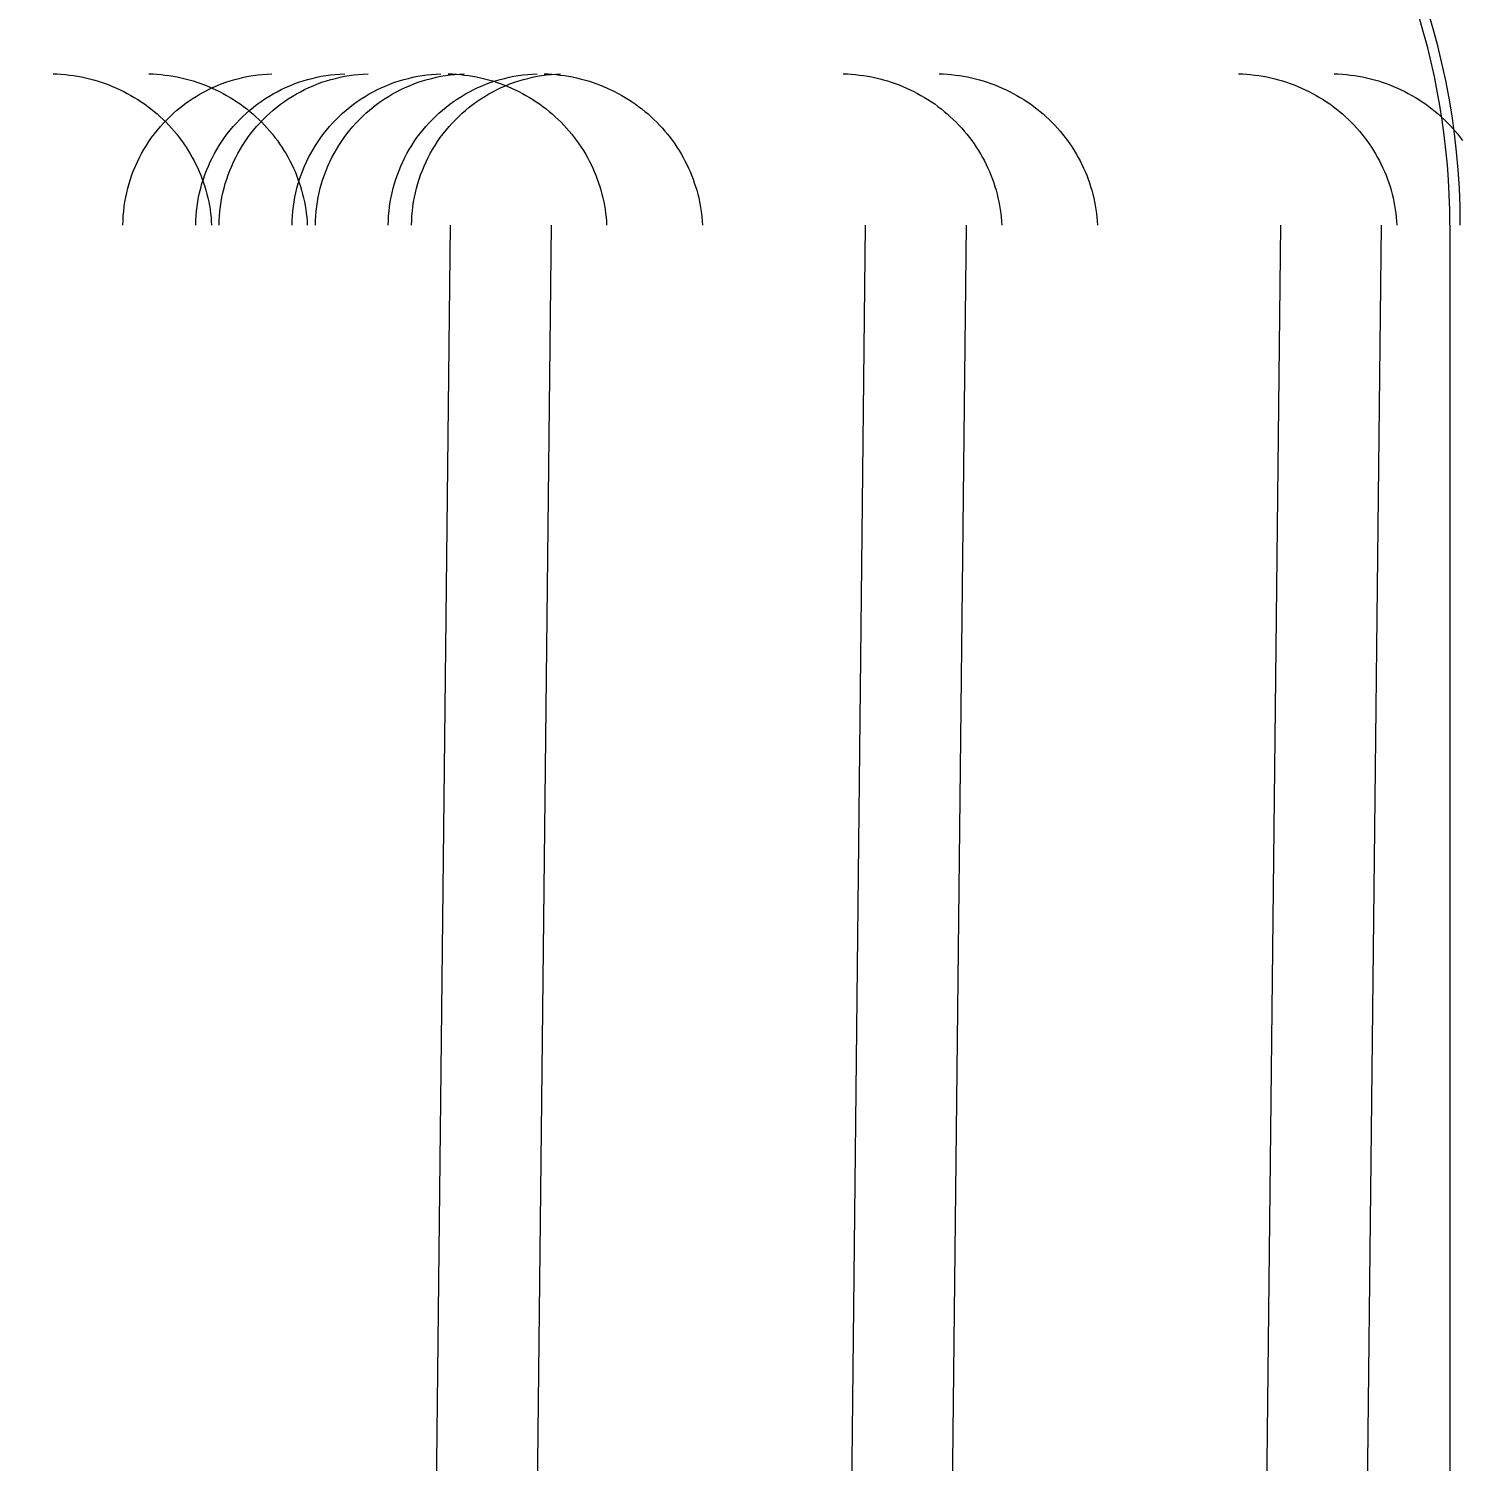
# Model space of a CAD drawing. Header units: centimetres. Extents: x -11896 to 2794, y -437 to 1921.
# Drawn here: x -3162.456 to -3160.553, y 383.763 to 385.667 of the extents above; entities that cross this region are included whole.
import ezdxf

# ---------------------------------------------------------------- set-up
doc = ezdxf.new("R2010")
doc.units = ezdxf.units.CM
for name, color, linetype, lineweight in [('A-ANNO-DIMS', 7, 'Continuous', 9), ('A-ANNO-DIMS-100', 7, 'Continuous', 9), ('S-BEAM', 7, 'Continuous', 9)]:
    doc.layers.add(name, color=color, linetype=linetype, lineweight=lineweight)
doc.styles.add('Century Gothic_1', font='GOTHIC.TTF', dxfattribs={"height": 15})
doc.dimstyles.new('FCA_N_Cotas_E100', dxfattribs={"dimscale": 30.48, "dimtxt": 15.662524, "dimasz": 0.492126, "dimexe": 0.656168, "dimexo": 0.656168, "dimgap": 0.032808, "dimtad": 1, "dimlfac": 0.01, "dimrnd": 0.01, "dimzin": 0, "dimdsep": 46, "dimtxsty": 'Century Gothic_1', "dimblk1": 'OBLIQUE', "dimblk2": 'OBLIQUE', "dimsah": 1, "dimcen": 0.09, "dimdle": 0.656168, "dimazin": 2, "dimtfac": 1, "dimtdec": 4, "dimtix": 1, "dimtmove": 0, "dimatfit": 3, "dimfxl": 1, "dimtvp": 1, "dimtolj": 1, "dimtzin": 0, "dimarcsym": 2})

# ---------------------------------------------------------------- blocks, each defined once
blk = doc.blocks.new('HSS Rectangular - 50 x 120-1656451-Sección 2-2')
at = {"layer": 'S-BEAM', "lineweight": 35}
blk.add_arc((-4612.801, 385.4063), 0.9525, 90, 180, dxfattribs=at)
blk = doc.blocks.new('FP_61-Sección 2-2')
at = {"layer": 'S-BEAM', "color": 9, "true_color": 0xc0c0c0}
for p, q in [((-4612.8644, 385.5915), (-4612.8586, 385.5938)), ((-4612.8586, 385.5938), (-4612.8527, 385.596)), ((-4612.8527, 385.596), (-4612.8468, 385.5979)), ((-4612.8468, 385.5979), (-4612.8408, 385.5997)), ((-4612.8408, 385.5997), (-4612.8348, 385.6013)), ((-4612.8348, 385.6013), (-4612.8287, 385.6027)), ((-4612.8287, 385.6027), (-4612.8226, 385.604)), ((-4612.8226, 385.604), (-4612.8164, 385.605)), ((-4612.8164, 385.605), (-4612.8102, 385.6059)), ((-4612.8102, 385.6059), (-4612.804, 385.6065)), ((-4612.804, 385.6065), (-4612.7978, 385.607)), ((-4612.7978, 385.607), (-4612.7915, 385.6073)), ((-4612.7675, 385.5915), (-4612.7617, 385.5938)), ((-4612.7617, 385.5938), (-4612.7559, 385.596)), ((-4612.7559, 385.596), (-4612.7499, 385.5979)), ((-4612.7499, 385.5979), (-4612.7439, 385.5997)), ((-4612.7439, 385.5997), (-4612.7379, 385.6013)), ((-4612.7379, 385.6013), (-4612.7318, 385.6027)), ((-4612.7365, 385.5915), (-4612.7307, 385.5938)), ((-4612.7318, 385.6027), (-4612.7257, 385.604)), ((-4612.7307, 385.5938), (-4612.7249, 385.596)), ((-4612.7257, 385.604), (-4612.7195, 385.605)), ((-4612.7249, 385.596), (-4612.7189, 385.5979)), ((-4612.7195, 385.605), (-4612.7133, 385.6059)), ((-4612.7189, 385.5979), (-4612.713, 385.5997)), ((-4612.7133, 385.6059), (-4612.7071, 385.6065)), ((-4612.713, 385.5997), (-4612.7069, 385.6013)), ((-4612.7071, 385.6065), (-4612.7009, 385.607)), ((-4612.7069, 385.6013), (-4612.7008, 385.6027)), ((-4612.7009, 385.607), (-4612.6946, 385.6073)), ((-4612.7008, 385.6027), (-4612.6947, 385.604)), ((-4612.6947, 385.604), (-4612.6885, 385.605)), ((-4612.6885, 385.605), (-4612.6823, 385.6059)), ((-4612.6823, 385.6059), (-4612.6761, 385.6065)), ((-4612.6761, 385.6065), (-4612.6699, 385.607)), ((-4612.6699, 385.607), (-4612.6636, 385.6073)), ((-4612.6397, 385.5915), (-4612.6339, 385.5938)), ((-4612.6339, 385.5938), (-4612.628, 385.596)), ((-4612.628, 385.596), (-4612.6221, 385.5979)), ((-4612.6221, 385.5979), (-4612.6161, 385.5997)), ((-4612.6161, 385.5997), (-4612.61, 385.6013)), ((-4612.61, 385.6013), (-4612.6039, 385.6027)), ((-4612.6087, 385.5915), (-4612.6029, 385.5938)), ((-4612.6039, 385.6027), (-4612.5978, 385.604)), ((-4612.6029, 385.5938), (-4612.597, 385.596)), ((-4612.5978, 385.604), (-4612.5916, 385.605)), ((-4612.597, 385.596), (-4612.5911, 385.5979)), ((-4612.5916, 385.605), (-4612.5855, 385.6059)), ((-4612.5911, 385.5979), (-4612.5851, 385.5997)), ((-4612.5855, 385.6059), (-4612.5792, 385.6065)), ((-4612.5851, 385.5997), (-4612.579, 385.6013)), ((-4612.5792, 385.6065), (-4612.573, 385.607)), ((-4612.579, 385.6013), (-4612.5729, 385.6027)), ((-4612.573, 385.607), (-4612.5668, 385.6073)), ((-4612.5729, 385.6027), (-4612.5668, 385.604)), ((-4612.5668, 385.604), (-4612.5607, 385.605)), ((-4612.5607, 385.605), (-4612.5545, 385.6059)), ((-4612.5545, 385.6059), (-4612.5482, 385.6065)), ((-4612.5482, 385.6065), (-4612.542, 385.607)), ((-4612.542, 385.607), (-4612.5358, 385.6073)), ((-4612.5118, 385.5915), (-4612.506, 385.5938)), ((-4612.506, 385.5938), (-4612.5001, 385.596)), ((-4612.5001, 385.596), (-4612.4942, 385.5979)), ((-4612.4942, 385.5979), (-4612.4882, 385.5997)), ((-4612.4882, 385.5997), (-4612.4822, 385.6013)), ((-4612.4822, 385.6013), (-4612.4761, 385.6027)), ((-4612.4808, 385.5915), (-4612.475, 385.5938)), ((-4612.4761, 385.6027), (-4612.4699, 385.604)), ((-4612.475, 385.5938), (-4612.4691, 385.596)), ((-4612.4699, 385.604), (-4612.4638, 385.605)), ((-4612.4691, 385.596), (-4612.4632, 385.5979)), ((-4612.4638, 385.605), (-4612.4576, 385.6059)), ((-4612.4632, 385.5979), (-4612.4572, 385.5997)), ((-4612.4576, 385.6059), (-4612.4514, 385.6065)), ((-4612.4572, 385.5997), (-4612.4512, 385.6013)), ((-4612.4514, 385.6065), (-4612.4451, 385.607)), ((-4612.4512, 385.6013), (-4612.4451, 385.6027)), ((-4612.4451, 385.607), (-4612.4389, 385.6073)), ((-4612.4451, 385.6027), (-4612.4389, 385.604)), ((-4612.4389, 385.604), (-4612.4328, 385.605)), ((-4612.4328, 385.605), (-4612.4266, 385.6059)), ((-4612.4266, 385.6059), (-4612.4204, 385.6065)), ((-4612.4204, 385.6065), (-4612.4141, 385.607)), ((-4612.4141, 385.607), (-4612.4079, 385.6073)), ((-4612.8975, 385.5739), (-4612.8922, 385.5773)), ((-4612.8922, 385.5773), (-4612.8868, 385.5805)), ((-4612.8868, 385.5805), (-4612.8813, 385.5835)), ((-4612.8813, 385.5835), (-4612.8758, 385.5863)), ((-4612.8758, 385.5863), (-4612.8701, 385.589)), ((-4612.8701, 385.589), (-4612.8644, 385.5915)), ((-4612.8006, 385.5739), (-4612.7953, 385.5773)), ((-4612.7953, 385.5773), (-4612.7899, 385.5805)), ((-4612.7899, 385.5805), (-4612.7845, 385.5835)), ((-4612.7845, 385.5835), (-4612.7789, 385.5863)), ((-4612.7789, 385.5863), (-4612.7733, 385.589)), ((-4612.7733, 385.589), (-4612.7675, 385.5915)), ((-4612.7696, 385.5739), (-4612.7643, 385.5773)), ((-4612.7643, 385.5773), (-4612.7589, 385.5805)), ((-4612.7589, 385.5805), (-4612.7535, 385.5835)), ((-4612.7535, 385.5835), (-4612.7479, 385.5863)), ((-4612.7479, 385.5863), (-4612.7423, 385.589)), ((-4612.7423, 385.589), (-4612.7365, 385.5915)), ((-4612.6727, 385.5739), (-4612.6674, 385.5773)), ((-4612.6674, 385.5773), (-4612.6621, 385.5805)), ((-4612.6621, 385.5805), (-4612.6566, 385.5835)), ((-4612.6566, 385.5835), (-4612.651, 385.5863)), ((-4612.651, 385.5863), (-4612.6454, 385.589)), ((-4612.6454, 385.589), (-4612.6397, 385.5915)), ((-4612.6417, 385.5739), (-4612.6364, 385.5773)), ((-4612.6364, 385.5773), (-4612.6311, 385.5805)), ((-4612.6311, 385.5805), (-4612.6256, 385.5835)), ((-4612.6256, 385.5835), (-4612.62, 385.5863)), ((-4612.62, 385.5863), (-4612.6144, 385.589)), ((-4612.6144, 385.589), (-4612.6087, 385.5915)), ((-4612.5448, 385.5739), (-4612.5396, 385.5773)), ((-4612.5396, 385.5773), (-4612.5342, 385.5805)), ((-4612.5342, 385.5805), (-4612.5287, 385.5835)), ((-4612.5287, 385.5835), (-4612.5231, 385.5863)), ((-4612.5231, 385.5863), (-4612.5175, 385.589)), ((-4612.5175, 385.589), (-4612.5118, 385.5915)), ((-4612.5138, 385.5739), (-4612.5086, 385.5773)), ((-4612.5086, 385.5773), (-4612.5032, 385.5805)), ((-4612.5032, 385.5805), (-4612.4977, 385.5835)), ((-4612.4977, 385.5835), (-4612.4922, 385.5863)), ((-4612.4922, 385.5863), (-4612.4865, 385.589)), ((-4612.4865, 385.589), (-4612.4808, 385.5915)), ((-4612.9267, 385.5507), (-4612.9222, 385.5549)), ((-4612.9222, 385.5549), (-4612.9175, 385.559)), ((-4612.9175, 385.559), (-4612.9126, 385.563)), ((-4612.9126, 385.563), (-4612.9077, 385.5668)), ((-4612.9077, 385.5668), (-4612.9026, 385.5704)), ((-4612.9026, 385.5704), (-4612.8975, 385.5739)), ((-4612.8298, 385.5507), (-4612.8253, 385.5549)), ((-4612.8253, 385.5549), (-4612.8206, 385.559)), ((-4612.8206, 385.559), (-4612.8157, 385.563)), ((-4612.8157, 385.563), (-4612.8108, 385.5668)), ((-4612.8108, 385.5668), (-4612.8057, 385.5704)), ((-4612.8057, 385.5704), (-4612.8006, 385.5739)), ((-4612.7988, 385.5507), (-4612.7943, 385.5549)), ((-4612.7943, 385.5549), (-4612.7896, 385.559)), ((-4612.7896, 385.559), (-4612.7848, 385.563)), ((-4612.7848, 385.563), (-4612.7798, 385.5668)), ((-4612.7798, 385.5668), (-4612.7748, 385.5704)), ((-4612.7748, 385.5704), (-4612.7696, 385.5739)), ((-4612.702, 385.5507), (-4612.6974, 385.5549)), ((-4612.6974, 385.5549), (-4612.6927, 385.559)), ((-4612.6927, 385.559), (-4612.6879, 385.563)), ((-4612.6879, 385.563), (-4612.6829, 385.5668)), ((-4612.6829, 385.5668), (-4612.6779, 385.5704)), ((-4612.6779, 385.5704), (-4612.6727, 385.5739)), ((-4612.671, 385.5507), (-4612.6664, 385.5549)), ((-4612.6664, 385.5549), (-4612.6617, 385.559)), ((-4612.6617, 385.559), (-4612.6569, 385.563)), ((-4612.6569, 385.563), (-4612.6519, 385.5668)), ((-4612.6519, 385.5668), (-4612.6469, 385.5704)), ((-4612.6469, 385.5704), (-4612.6417, 385.5739)), ((-4612.5741, 385.5507), (-4612.5695, 385.5549)), ((-4612.5695, 385.5549), (-4612.5648, 385.559)), ((-4612.5648, 385.559), (-4612.56, 385.563)), ((-4612.56, 385.563), (-4612.5551, 385.5668)), ((-4612.5551, 385.5668), (-4612.55, 385.5704)), ((-4612.55, 385.5704), (-4612.5448, 385.5739)), ((-4612.5431, 385.5507), (-4612.5385, 385.5549)), ((-4612.5385, 385.5549), (-4612.5338, 385.559)), ((-4612.5338, 385.559), (-4612.529, 385.563)), ((-4612.529, 385.563), (-4612.5241, 385.5668)), ((-4612.5241, 385.5668), (-4612.519, 385.5704)), ((-4612.519, 385.5704), (-4612.5138, 385.5739)), ((-4612.9436, 385.5324), (-4612.9396, 385.5371)), ((-4612.9396, 385.5371), (-4612.9355, 385.5418)), ((-4612.9355, 385.5418), (-4612.9312, 385.5463)), ((-4612.9312, 385.5463), (-4612.9267, 385.5507)), ((-4612.8468, 385.5324), (-4612.8427, 385.5371)), ((-4612.8427, 385.5371), (-4612.8386, 385.5418)), ((-4612.8386, 385.5418), (-4612.8343, 385.5463)), ((-4612.8343, 385.5463), (-4612.8298, 385.5507)), ((-4612.8158, 385.5324), (-4612.8117, 385.5371)), ((-4612.8117, 385.5371), (-4612.8076, 385.5418)), ((-4612.8076, 385.5418), (-4612.8033, 385.5463)), ((-4612.8033, 385.5463), (-4612.7988, 385.5507)), ((-4612.7189, 385.5324), (-4612.7149, 385.5371)), ((-4612.7149, 385.5371), (-4612.7107, 385.5418)), ((-4612.7107, 385.5418), (-4612.7064, 385.5463)), ((-4612.7064, 385.5463), (-4612.702, 385.5507)), ((-4612.6879, 385.5324), (-4612.6839, 385.5371)), ((-4612.6839, 385.5371), (-4612.6797, 385.5418)), ((-4612.6797, 385.5418), (-4612.6754, 385.5463)), ((-4612.6754, 385.5463), (-4612.671, 385.5507)), ((-4612.591, 385.5324), (-4612.587, 385.5371)), ((-4612.587, 385.5371), (-4612.5828, 385.5418)), ((-4612.5828, 385.5418), (-4612.5785, 385.5463)), ((-4612.5785, 385.5463), (-4612.5741, 385.5507)), ((-4612.56, 385.5324), (-4612.556, 385.5371)), ((-4612.556, 385.5371), (-4612.5518, 385.5418)), ((-4612.5518, 385.5418), (-4612.5475, 385.5463)), ((-4612.5475, 385.5463), (-4612.5431, 385.5507)), ((-4612.9582, 385.5122), (-4612.9548, 385.5174)), ((-4612.9548, 385.5174), (-4612.9512, 385.5225)), ((-4612.9512, 385.5225), (-4612.9475, 385.5275)), ((-4612.9475, 385.5275), (-4612.9436, 385.5324)), ((-4612.8613, 385.5122), (-4612.8579, 385.5174)), ((-4612.8579, 385.5174), (-4612.8543, 385.5225)), ((-4612.8543, 385.5225), (-4612.8506, 385.5275)), ((-4612.8506, 385.5275), (-4612.8468, 385.5324)), ((-4612.8303, 385.5122), (-4612.8269, 385.5174)), ((-4612.8269, 385.5174), (-4612.8233, 385.5225)), ((-4612.8233, 385.5225), (-4612.8196, 385.5275)), ((-4612.8196, 385.5275), (-4612.8158, 385.5324)), ((-4612.7334, 385.5122), (-4612.73, 385.5174)), ((-4612.73, 385.5174), (-4612.7265, 385.5225)), ((-4612.7265, 385.5225), (-4612.7227, 385.5275)), ((-4612.7227, 385.5275), (-4612.7189, 385.5324)), ((-4612.7024, 385.5122), (-4612.699, 385.5174)), ((-4612.699, 385.5174), (-4612.6955, 385.5225)), ((-4612.6955, 385.5225), (-4612.6918, 385.5275)), ((-4612.6918, 385.5275), (-4612.6879, 385.5324)), ((-4612.6055, 385.5122), (-4612.6021, 385.5174)), ((-4612.6021, 385.5174), (-4612.5986, 385.5225)), ((-4612.5986, 385.5225), (-4612.5949, 385.5275)), ((-4612.5949, 385.5275), (-4612.591, 385.5324)), ((-4612.5746, 385.5122), (-4612.5712, 385.5174)), ((-4612.5712, 385.5174), (-4612.5676, 385.5225)), ((-4612.5676, 385.5225), (-4612.5639, 385.5275)), ((-4612.5639, 385.5275), (-4612.56, 385.5324)), ((-4612.9674, 385.4959), (-4612.9645, 385.5014)), ((-4612.9645, 385.5014), (-4612.9614, 385.5069)), ((-4612.9614, 385.5069), (-4612.9582, 385.5122)), ((-4612.8705, 385.4959), (-4612.8676, 385.5014)), ((-4612.8676, 385.5014), (-4612.8645, 385.5069)), ((-4612.8645, 385.5069), (-4612.8613, 385.5122)), ((-4612.8395, 385.4959), (-4612.8366, 385.5014)), ((-4612.8366, 385.5014), (-4612.8335, 385.5069)), ((-4612.8335, 385.5069), (-4612.8303, 385.5122)), ((-4612.7426, 385.4959), (-4612.7397, 385.5014)), ((-4612.7397, 385.5014), (-4612.7367, 385.5069)), ((-4612.7367, 385.5069), (-4612.7334, 385.5122)), ((-4612.7116, 385.4959), (-4612.7087, 385.5014)), ((-4612.7087, 385.5014), (-4612.7057, 385.5069)), ((-4612.7057, 385.5069), (-4612.7024, 385.5122)), ((-4612.6148, 385.4959), (-4612.6119, 385.5014)), ((-4612.6119, 385.5014), (-4612.6088, 385.5069)), ((-4612.6088, 385.5069), (-4612.6055, 385.5122)), ((-4612.5838, 385.4959), (-4612.5809, 385.5014)), ((-4612.5809, 385.5014), (-4612.5778, 385.5069)), ((-4612.5778, 385.5069), (-4612.5746, 385.5122)), ((-4612.9773, 385.4731), (-4612.9751, 385.479)), ((-4612.9751, 385.479), (-4612.9727, 385.4847)), ((-4612.9727, 385.4847), (-4612.9701, 385.4904)), ((-4612.9701, 385.4904), (-4612.9674, 385.4959)), ((-4612.8804, 385.4731), (-4612.8782, 385.479)), ((-4612.8782, 385.479), (-4612.8758, 385.4847)), ((-4612.8758, 385.4847), (-4612.8732, 385.4904)), ((-4612.8732, 385.4904), (-4612.8705, 385.4959)), ((-4612.8494, 385.4731), (-4612.8472, 385.479)), ((-4612.8472, 385.479), (-4612.8448, 385.4847)), ((-4612.8448, 385.4847), (-4612.8423, 385.4904)), ((-4612.8423, 385.4904), (-4612.8395, 385.4959)), ((-4612.7525, 385.4731), (-4612.7503, 385.479)), ((-4612.7503, 385.479), (-4612.7479, 385.4847)), ((-4612.7479, 385.4847), (-4612.7454, 385.4904)), ((-4612.7454, 385.4904), (-4612.7426, 385.4959)), ((-4612.7215, 385.4731), (-4612.7193, 385.479)), ((-4612.7193, 385.479), (-4612.7169, 385.4847)), ((-4612.7169, 385.4847), (-4612.7144, 385.4904)), ((-4612.7144, 385.4904), (-4612.7116, 385.4959)), ((-4612.6246, 385.4731), (-4612.6224, 385.479)), ((-4612.6224, 385.479), (-4612.6201, 385.4847)), ((-4612.6201, 385.4847), (-4612.6175, 385.4904)), ((-4612.6175, 385.4904), (-4612.6148, 385.4959)), ((-4612.5937, 385.4731), (-4612.5914, 385.479)), ((-4612.5914, 385.479), (-4612.5891, 385.4847)), ((-4612.5891, 385.4847), (-4612.5865, 385.4904)), ((-4612.5865, 385.4904), (-4612.5838, 385.4959)), ((-4612.9828, 385.4554), (-4612.9812, 385.4613)), ((-4612.9812, 385.4613), (-4612.9793, 385.4673)), ((-4612.9793, 385.4673), (-4612.9773, 385.4731)), ((-4612.8859, 385.4554), (-4612.8843, 385.4613)), ((-4612.8843, 385.4613), (-4612.8824, 385.4673)), ((-4612.8824, 385.4673), (-4612.8804, 385.4731)), ((-4612.8549, 385.4554), (-4612.8533, 385.4613)), ((-4612.8533, 385.4613), (-4612.8514, 385.4673)), ((-4612.8514, 385.4673), (-4612.8494, 385.4731)), ((-4612.7581, 385.4554), (-4612.7564, 385.4613)), ((-4612.7564, 385.4613), (-4612.7546, 385.4673)), ((-4612.7546, 385.4673), (-4612.7525, 385.4731)), ((-4612.7271, 385.4554), (-4612.7254, 385.4613)), ((-4612.7254, 385.4613), (-4612.7236, 385.4673)), ((-4612.7236, 385.4673), (-4612.7215, 385.4731)), ((-4612.6302, 385.4554), (-4612.6285, 385.4613)), ((-4612.6285, 385.4613), (-4612.6267, 385.4673)), ((-4612.6267, 385.4673), (-4612.6246, 385.4731)), ((-4612.5992, 385.4554), (-4612.5975, 385.4613)), ((-4612.5975, 385.4613), (-4612.5957, 385.4673)), ((-4612.5957, 385.4673), (-4612.5937, 385.4731)), ((-4612.9867, 385.4372), (-4612.9856, 385.4433)), ((-4612.9856, 385.4433), (-4612.9843, 385.4493)), ((-4612.9843, 385.4493), (-4612.9828, 385.4554)), ((-4612.8898, 385.4372), (-4612.8887, 385.4433)), ((-4612.8887, 385.4433), (-4612.8874, 385.4493)), ((-4612.8874, 385.4493), (-4612.8859, 385.4554)), ((-4612.8588, 385.4372), (-4612.8577, 385.4433)), ((-4612.8577, 385.4433), (-4612.8564, 385.4493)), ((-4612.8564, 385.4493), (-4612.8549, 385.4554)), ((-4612.7619, 385.4372), (-4612.7608, 385.4433)), ((-4612.7608, 385.4433), (-4612.7595, 385.4493)), ((-4612.7595, 385.4493), (-4612.7581, 385.4554)), ((-4612.7309, 385.4372), (-4612.7298, 385.4433)), ((-4612.7298, 385.4433), (-4612.7285, 385.4493)), ((-4612.7285, 385.4493), (-4612.7271, 385.4554)), ((-4612.6341, 385.4372), (-4612.6329, 385.4433)), ((-4612.6329, 385.4433), (-4612.6317, 385.4493)), ((-4612.6317, 385.4493), (-4612.6302, 385.4554)), ((-4612.6031, 385.4372), (-4612.602, 385.4433)), ((-4612.602, 385.4433), (-4612.6007, 385.4493)), ((-4612.6007, 385.4493), (-4612.5992, 385.4554)), ((-4612.9889, 385.4187), (-4612.9883, 385.4249)), ((-4612.9883, 385.4249), (-4612.9876, 385.431)), ((-4612.9876, 385.431), (-4612.9867, 385.4372)), ((-4612.892, 385.4187), (-4612.8914, 385.4249)), ((-4612.8914, 385.4249), (-4612.8907, 385.431)), ((-4612.8907, 385.431), (-4612.8898, 385.4372)), ((-4612.861, 385.4187), (-4612.8604, 385.4249)), ((-4612.8604, 385.4249), (-4612.8597, 385.431)), ((-4612.8597, 385.431), (-4612.8588, 385.4372)), ((-4612.7641, 385.4187), (-4612.7636, 385.4249)), ((-4612.7636, 385.4249), (-4612.7628, 385.431)), ((-4612.7628, 385.431), (-4612.7619, 385.4372)), ((-4612.7331, 385.4187), (-4612.7326, 385.4249)), ((-4612.7326, 385.4249), (-4612.7318, 385.431)), ((-4612.7318, 385.431), (-4612.7309, 385.4372)), ((-4612.6362, 385.4187), (-4612.6357, 385.4249)), ((-4612.6357, 385.4249), (-4612.635, 385.431)), ((-4612.635, 385.431), (-4612.6341, 385.4372)), ((-4612.6052, 385.4187), (-4612.6047, 385.4249)), ((-4612.6047, 385.4249), (-4612.604, 385.431)), ((-4612.604, 385.431), (-4612.6031, 385.4372)), ((-4612.9894, 385.4063), (-4612.9892, 385.4125)), ((-4612.9892, 385.4125), (-4612.9889, 385.4187)), ((-4612.8925, 385.4063), (-4612.8923, 385.4125)), ((-4612.8923, 385.4125), (-4612.892, 385.4187)), ((-4612.8615, 385.4063), (-4612.8613, 385.4125)), ((-4612.8613, 385.4125), (-4612.861, 385.4187)), ((-4612.7646, 385.4063), (-4612.7644, 385.4125)), ((-4612.7644, 385.4125), (-4612.7641, 385.4187)), ((-4612.7336, 385.4063), (-4612.7335, 385.4125)), ((-4612.7335, 385.4125), (-4612.7331, 385.4187)), ((-4612.6367, 385.4063), (-4612.6366, 385.4125)), ((-4612.6366, 385.4125), (-4612.6362, 385.4187)), ((-4612.6057, 385.4063), (-4612.6056, 385.4125)), ((-4612.6056, 385.4125), (-4612.6052, 385.4187))]:
    blk.add_line(p, q, dxfattribs=at)
blk = doc.blocks.new('HSS Rectangular - 50 x 120-1656541-Sección 2-2')
at = {"layer": 'S-BEAM'}
blk.add_ellipse((-4612.3124, 385.4063), major_axis=(0, 0.9525), ratio=0.999996, start_param=0, end_param=1.570796, dxfattribs=at)
blk.add_blockref('FP_61-Sección 2-2', (0, 0), dxfattribs=at)
blk = doc.blocks.new('FP_65-Sección 2-2')
at = {"layer": 'S-BEAM', "color": 9, "true_color": 0xc0c0c0}
for p, q in [((-4612.032, 385.6073), (-4612.0265, 385.6071)), ((-4612.0265, 385.6071), (-4612.0211, 385.6068)), ((-4612.0211, 385.6068), (-4612.0157, 385.6063)), ((-4612.0157, 385.6063), (-4612.0103, 385.6057)), ((-4612.0103, 385.6057), (-4612.005, 385.605)), ((-4612.005, 385.605), (-4611.9996, 385.6041)), ((-4611.9996, 385.6041), (-4611.9943, 385.6031)), ((-4611.9943, 385.6031), (-4611.989, 385.602)), ((-4611.989, 385.602), (-4611.9837, 385.6008)), ((-4611.9837, 385.6008), (-4611.9785, 385.5994)), ((-4611.9785, 385.5994), (-4611.9733, 385.5979)), ((-4611.9733, 385.5979), (-4611.9682, 385.5962)), ((-4611.9682, 385.5962), (-4611.963, 385.5945)), ((-4611.963, 385.5945), (-4611.958, 385.5926)), ((-4611.9047, 385.6073), (-4611.8993, 385.6071)), ((-4611.8993, 385.6071), (-4611.8939, 385.6068)), ((-4611.8939, 385.6068), (-4611.8885, 385.6063)), ((-4611.8885, 385.6063), (-4611.8831, 385.6057)), ((-4611.8831, 385.6057), (-4611.8777, 385.605)), ((-4611.8777, 385.605), (-4611.8724, 385.6041)), ((-4611.8724, 385.6041), (-4611.867, 385.6031)), ((-4611.867, 385.6031), (-4611.8617, 385.602)), ((-4611.8617, 385.602), (-4611.8565, 385.6008)), ((-4611.8565, 385.6008), (-4611.8512, 385.5994)), ((-4611.8512, 385.5994), (-4611.8461, 385.5979)), ((-4611.8461, 385.5979), (-4611.8409, 385.5962)), ((-4611.8409, 385.5962), (-4611.8358, 385.5945)), ((-4611.8358, 385.5945), (-4611.8307, 385.5926)), ((-4611.5069, 385.6073), (-4611.5015, 385.6071)), ((-4611.5015, 385.6071), (-4611.4961, 385.6068)), ((-4611.4961, 385.6068), (-4611.4907, 385.6063)), ((-4611.4907, 385.6063), (-4611.4853, 385.6057)), ((-4611.4853, 385.6057), (-4611.4799, 385.605)), ((-4611.4799, 385.605), (-4611.4746, 385.6041)), ((-4611.4746, 385.6041), (-4611.4693, 385.6031)), ((-4611.4693, 385.6031), (-4611.464, 385.602)), ((-4611.464, 385.602), (-4611.4587, 385.6008)), ((-4611.4587, 385.6008), (-4611.4535, 385.5994)), ((-4611.4535, 385.5994), (-4611.4483, 385.5979)), ((-4611.4483, 385.5979), (-4611.4431, 385.5962)), ((-4611.4431, 385.5962), (-4611.438, 385.5945)), ((-4611.438, 385.5945), (-4611.4329, 385.5926)), ((-4611.3797, 385.6073), (-4611.3742, 385.6071)), ((-4611.3742, 385.6071), (-4611.3688, 385.6068)), ((-4611.3688, 385.6068), (-4611.3634, 385.6063)), ((-4611.3634, 385.6063), (-4611.358, 385.6057)), ((-4611.358, 385.6057), (-4611.3527, 385.605)), ((-4611.3527, 385.605), (-4611.3473, 385.6041)), ((-4611.3473, 385.6041), (-4611.342, 385.6031)), ((-4611.342, 385.6031), (-4611.3367, 385.602)), ((-4611.3367, 385.602), (-4611.3314, 385.6008)), ((-4611.3314, 385.6008), (-4611.3262, 385.5994)), ((-4611.3262, 385.5994), (-4611.321, 385.5979)), ((-4611.321, 385.5979), (-4611.3159, 385.5962)), ((-4611.3159, 385.5962), (-4611.3108, 385.5945)), ((-4611.3108, 385.5945), (-4611.3057, 385.5926)), ((-4611.958, 385.5926), (-4611.953, 385.5906)), ((-4611.953, 385.5906), (-4611.948, 385.5884)), ((-4611.948, 385.5884), (-4611.9431, 385.5862)), ((-4611.9431, 385.5862), (-4611.9383, 385.5838)), ((-4611.9383, 385.5838), (-4611.9335, 385.5813)), ((-4611.9335, 385.5813), (-4611.9288, 385.5787)), ((-4611.9288, 385.5787), (-4611.9241, 385.576)), ((-4611.9241, 385.576), (-4611.9196, 385.5732)), ((-4611.8307, 385.5926), (-4611.8257, 385.5906)), ((-4611.8257, 385.5906), (-4611.8208, 385.5884)), ((-4611.8208, 385.5884), (-4611.8158, 385.5862)), ((-4611.8158, 385.5862), (-4611.811, 385.5838)), ((-4611.811, 385.5838), (-4611.8062, 385.5813)), ((-4611.8062, 385.5813), (-4611.8015, 385.5787)), ((-4611.8015, 385.5787), (-4611.7969, 385.576)), ((-4611.7969, 385.576), (-4611.7923, 385.5732)), ((-4611.4329, 385.5926), (-4611.4279, 385.5906)), ((-4611.4279, 385.5906), (-4611.423, 385.5884)), ((-4611.423, 385.5884), (-4611.4181, 385.5862)), ((-4611.4181, 385.5862), (-4611.4132, 385.5838)), ((-4611.4132, 385.5838), (-4611.4085, 385.5813)), ((-4611.4085, 385.5813), (-4611.4037, 385.5787)), ((-4611.4037, 385.5787), (-4611.3991, 385.576)), ((-4611.3991, 385.576), (-4611.3945, 385.5732)), ((-4611.3057, 385.5926), (-4611.3007, 385.5906)), ((-4611.3007, 385.5906), (-4611.2957, 385.5884)), ((-4611.2957, 385.5884), (-4611.2908, 385.5862)), ((-4611.2908, 385.5862), (-4611.286, 385.5838)), ((-4611.286, 385.5838), (-4611.2812, 385.5813)), ((-4611.2812, 385.5813), (-4611.2765, 385.5787)), ((-4611.2765, 385.5787), (-4611.2718, 385.576)), ((-4611.2718, 385.576), (-4611.2673, 385.5732)), ((-4611.9196, 385.5732), (-4611.915, 385.5702)), ((-4611.915, 385.5702), (-4611.9106, 385.5672)), ((-4611.9106, 385.5672), (-4611.9063, 385.564)), ((-4611.9063, 385.564), (-4611.902, 385.5607)), ((-4611.902, 385.5607), (-4611.8978, 385.5574)), ((-4611.8978, 385.5574), (-4611.8938, 385.5539)), ((-4611.7923, 385.5732), (-4611.7878, 385.5702)), ((-4611.7878, 385.5702), (-4611.7834, 385.5672)), ((-4611.7834, 385.5672), (-4611.779, 385.564)), ((-4611.779, 385.564), (-4611.7748, 385.5607)), ((-4611.7748, 385.5607), (-4611.7706, 385.5574)), ((-4611.7706, 385.5574), (-4611.7665, 385.5539)), ((-4611.3945, 385.5732), (-4611.39, 385.5702)), ((-4611.39, 385.5702), (-4611.3856, 385.5672)), ((-4611.3856, 385.5672), (-4611.3812, 385.564)), ((-4611.3812, 385.564), (-4611.377, 385.5607)), ((-4611.377, 385.5607), (-4611.3728, 385.5574)), ((-4611.3728, 385.5574), (-4611.3687, 385.5539)), ((-4611.2673, 385.5732), (-4611.2628, 385.5702)), ((-4611.2628, 385.5702), (-4611.2583, 385.5672)), ((-4611.2583, 385.5672), (-4611.254, 385.564)), ((-4611.254, 385.564), (-4611.2497, 385.5607)), ((-4611.2497, 385.5607), (-4611.2455, 385.5574)), ((-4611.2455, 385.5574), (-4611.2415, 385.5539)), ((-4611.8938, 385.5539), (-4611.8898, 385.5503)), ((-4611.8898, 385.5503), (-4611.8859, 385.5467)), ((-4611.8859, 385.5467), (-4611.8821, 385.5429)), ((-4611.8821, 385.5429), (-4611.8783, 385.5391)), ((-4611.8783, 385.5391), (-4611.8747, 385.5351)), ((-4611.7665, 385.5539), (-4611.7625, 385.5503)), ((-4611.7625, 385.5503), (-4611.7586, 385.5467)), ((-4611.7586, 385.5467), (-4611.7548, 385.5429)), ((-4611.7548, 385.5429), (-4611.7511, 385.5391)), ((-4611.7511, 385.5391), (-4611.7475, 385.5351)), ((-4611.3687, 385.5539), (-4611.3647, 385.5503)), ((-4611.3647, 385.5503), (-4611.3608, 385.5467)), ((-4611.3608, 385.5467), (-4611.357, 385.5429)), ((-4611.357, 385.5429), (-4611.3533, 385.5391)), ((-4611.3533, 385.5391), (-4611.3497, 385.5351)), ((-4611.2415, 385.5539), (-4611.2375, 385.5503)), ((-4611.2375, 385.5503), (-4611.2336, 385.5467)), ((-4611.2336, 385.5467), (-4611.2298, 385.5429)), ((-4611.2298, 385.5429), (-4611.226, 385.5391)), ((-4611.226, 385.5391), (-4611.2224, 385.5351)), ((-4611.8747, 385.5351), (-4611.8712, 385.5311)), ((-4611.8712, 385.5311), (-4611.8678, 385.527)), ((-4611.8678, 385.527), (-4611.8645, 385.5228)), ((-4611.8645, 385.5228), (-4611.8613, 385.5186)), ((-4611.8613, 385.5186), (-4611.8583, 385.5142)), ((-4611.7475, 385.5351), (-4611.744, 385.5311)), ((-4611.744, 385.5311), (-4611.7406, 385.527)), ((-4611.7406, 385.527), (-4611.7373, 385.5228)), ((-4611.7373, 385.5228), (-4611.7341, 385.5186)), ((-4611.7341, 385.5186), (-4611.731, 385.5142)), ((-4611.3497, 385.5351), (-4611.3462, 385.5311)), ((-4611.3462, 385.5311), (-4611.3428, 385.527)), ((-4611.3428, 385.527), (-4611.3395, 385.5228)), ((-4611.3395, 385.5228), (-4611.3363, 385.5186)), ((-4611.3363, 385.5186), (-4611.3332, 385.5142)), ((-4611.2224, 385.5351), (-4611.2189, 385.5311)), ((-4611.2189, 385.5311), (-4611.2155, 385.527)), ((-4611.2155, 385.527), (-4611.2122, 385.5228)), ((-4611.2122, 385.5228), (-4611.209, 385.5186)), ((-4611.8583, 385.5142), (-4611.8553, 385.5098)), ((-4611.8553, 385.5098), (-4611.8524, 385.5054)), ((-4611.8524, 385.5054), (-4611.8497, 385.5008)), ((-4611.8497, 385.5008), (-4611.8471, 385.4962)), ((-4611.731, 385.5142), (-4611.728, 385.5098)), ((-4611.728, 385.5098), (-4611.7252, 385.5054)), ((-4611.7252, 385.5054), (-4611.7224, 385.5008)), ((-4611.7224, 385.5008), (-4611.7198, 385.4962)), ((-4611.3332, 385.5142), (-4611.3303, 385.5098)), ((-4611.3303, 385.5098), (-4611.3274, 385.5054)), ((-4611.3274, 385.5054), (-4611.3247, 385.5008)), ((-4611.3247, 385.5008), (-4611.3221, 385.4962)), ((-4611.8471, 385.4962), (-4611.8446, 385.4916)), ((-4611.8446, 385.4916), (-4611.8422, 385.4868)), ((-4611.8422, 385.4868), (-4611.84, 385.4821)), ((-4611.84, 385.4821), (-4611.8378, 385.4773)), ((-4611.7198, 385.4962), (-4611.7173, 385.4916)), ((-4611.7173, 385.4916), (-4611.715, 385.4868)), ((-4611.715, 385.4868), (-4611.7127, 385.4821)), ((-4611.7127, 385.4821), (-4611.7106, 385.4773)), ((-4611.3221, 385.4962), (-4611.3196, 385.4916)), ((-4611.3196, 385.4916), (-4611.3172, 385.4868)), ((-4611.3172, 385.4868), (-4611.3149, 385.4821)), ((-4611.3149, 385.4821), (-4611.3128, 385.4773)), ((-4611.8378, 385.4773), (-4611.8358, 385.4724)), ((-4611.8358, 385.4724), (-4611.8339, 385.4675)), ((-4611.8339, 385.4675), (-4611.8322, 385.4625)), ((-4611.8322, 385.4625), (-4611.8306, 385.4575)), ((-4611.7106, 385.4773), (-4611.7086, 385.4724)), ((-4611.7086, 385.4724), (-4611.7067, 385.4675)), ((-4611.7067, 385.4675), (-4611.7049, 385.4625)), ((-4611.7049, 385.4625), (-4611.7033, 385.4575)), ((-4611.3128, 385.4773), (-4611.3108, 385.4724)), ((-4611.3108, 385.4724), (-4611.3089, 385.4675)), ((-4611.3089, 385.4675), (-4611.3072, 385.4625)), ((-4611.3072, 385.4625), (-4611.3055, 385.4575)), ((-4611.8306, 385.4575), (-4611.8291, 385.4525)), ((-4611.8291, 385.4525), (-4611.8277, 385.4475)), ((-4611.8277, 385.4475), (-4611.8265, 385.4424)), ((-4611.8265, 385.4424), (-4611.8254, 385.4373)), ((-4611.7033, 385.4575), (-4611.7018, 385.4525)), ((-4611.7018, 385.4525), (-4611.7004, 385.4475)), ((-4611.7004, 385.4475), (-4611.6992, 385.4424)), ((-4611.6992, 385.4424), (-4611.6981, 385.4373)), ((-4611.3055, 385.4575), (-4611.304, 385.4525)), ((-4611.304, 385.4525), (-4611.3027, 385.4475)), ((-4611.3027, 385.4475), (-4611.3014, 385.4424)), ((-4611.3014, 385.4424), (-4611.3003, 385.4373)), ((-4611.8254, 385.4373), (-4611.8244, 385.4321)), ((-4611.8244, 385.4321), (-4611.8236, 385.427)), ((-4611.8236, 385.427), (-4611.8228, 385.4218)), ((-4611.8228, 385.4218), (-4611.8223, 385.4167)), ((-4611.6981, 385.4373), (-4611.6971, 385.4321)), ((-4611.6971, 385.4321), (-4611.6963, 385.427)), ((-4611.6963, 385.427), (-4611.6956, 385.4218)), ((-4611.6956, 385.4218), (-4611.695, 385.4167)), ((-4611.3003, 385.4373), (-4611.2994, 385.4321)), ((-4611.2994, 385.4321), (-4611.2985, 385.427)), ((-4611.2985, 385.427), (-4611.2978, 385.4218)), ((-4611.2978, 385.4218), (-4611.2972, 385.4167)), ((-4611.8223, 385.4167), (-4611.8218, 385.4115)), ((-4611.8218, 385.4115), (-4611.8215, 385.4063)), ((-4611.695, 385.4167), (-4611.6946, 385.4115)), ((-4611.6946, 385.4115), (-4611.6943, 385.4063)), ((-4611.2972, 385.4167), (-4611.2968, 385.4115)), ((-4611.2968, 385.4115), (-4611.2965, 385.4063))]:
    blk.add_line(p, q, dxfattribs=at)
blk = doc.blocks.new('HSS Rectangular - 50 x 120-1656586-Sección 2-2')
at = {"layer": 'S-BEAM'}
blk.add_ellipse((-4612.1645, 385.4063), major_axis=(0, 0.9525), ratio=0.99994, start_param=4.712389, end_param=6.283185, dxfattribs=at)
blk.add_blockref('FP_65-Sección 2-2', (0, 0), dxfattribs=at)
blk = doc.blocks.new('FP_67-Sección 2-2')
at = {"layer": 'S-BEAM', "color": 9, "true_color": 0xc0c0c0}
for p, q in [((-4613.082, 385.6073), (-4613.0766, 385.6071)), ((-4613.0766, 385.6071), (-4613.0712, 385.6068)), ((-4613.0712, 385.6068), (-4613.0658, 385.6063)), ((-4613.0658, 385.6063), (-4613.0604, 385.6057)), ((-4613.0604, 385.6057), (-4613.055, 385.605)), ((-4613.055, 385.605), (-4613.0497, 385.6041)), ((-4613.0497, 385.6041), (-4613.0444, 385.6031)), ((-4613.0444, 385.6031), (-4613.0391, 385.602)), ((-4613.0391, 385.602), (-4613.0338, 385.6008)), ((-4613.0338, 385.6008), (-4613.0286, 385.5994)), ((-4613.0286, 385.5994), (-4613.0234, 385.5979)), ((-4613.0234, 385.5979), (-4613.0182, 385.5962)), ((-4613.0182, 385.5962), (-4613.0131, 385.5945)), ((-4613.0131, 385.5945), (-4613.0081, 385.5926)), ((-4612.9548, 385.6073), (-4612.9493, 385.6071)), ((-4612.9493, 385.6071), (-4612.9439, 385.6068)), ((-4612.9439, 385.6068), (-4612.9385, 385.6063)), ((-4612.9385, 385.6063), (-4612.9332, 385.6057)), ((-4612.9332, 385.6057), (-4612.9278, 385.605)), ((-4612.9278, 385.605), (-4612.9224, 385.6041)), ((-4612.9224, 385.6041), (-4612.9171, 385.6031)), ((-4612.9171, 385.6031), (-4612.9118, 385.602)), ((-4612.9118, 385.602), (-4612.9066, 385.6008)), ((-4612.9066, 385.6008), (-4612.9013, 385.5994)), ((-4612.9013, 385.5994), (-4612.8961, 385.5979)), ((-4612.8961, 385.5979), (-4612.891, 385.5962)), ((-4612.891, 385.5962), (-4612.8859, 385.5945)), ((-4612.8859, 385.5945), (-4612.8808, 385.5926)), ((-4612.557, 385.6073), (-4612.5516, 385.6071)), ((-4612.5516, 385.6071), (-4612.5462, 385.6068)), ((-4612.5462, 385.6068), (-4612.5408, 385.6063)), ((-4612.5408, 385.6063), (-4612.5354, 385.6057)), ((-4612.5354, 385.6057), (-4612.53, 385.605)), ((-4612.53, 385.605), (-4612.5247, 385.6041)), ((-4612.5247, 385.6041), (-4612.5193, 385.6031)), ((-4612.5193, 385.6031), (-4612.514, 385.602)), ((-4612.514, 385.602), (-4612.5088, 385.6008)), ((-4612.5088, 385.6008), (-4612.5035, 385.5994)), ((-4612.5035, 385.5994), (-4612.4984, 385.5979)), ((-4612.4984, 385.5979), (-4612.4932, 385.5962)), ((-4612.4932, 385.5962), (-4612.4881, 385.5945)), ((-4612.4881, 385.5945), (-4612.483, 385.5926)), ((-4612.4297, 385.6073), (-4612.4243, 385.6071)), ((-4612.4243, 385.6071), (-4612.4189, 385.6068)), ((-4612.4189, 385.6068), (-4612.4135, 385.6063)), ((-4612.4135, 385.6063), (-4612.4081, 385.6057)), ((-4612.4081, 385.6057), (-4612.4027, 385.605)), ((-4612.4027, 385.605), (-4612.3974, 385.6041)), ((-4612.3974, 385.6041), (-4612.3921, 385.6031)), ((-4612.3921, 385.6031), (-4612.3868, 385.602)), ((-4612.3868, 385.602), (-4612.3815, 385.6008)), ((-4612.3815, 385.6008), (-4612.3763, 385.5994)), ((-4612.3763, 385.5994), (-4612.3711, 385.5979)), ((-4612.3711, 385.5979), (-4612.3659, 385.5962)), ((-4612.3659, 385.5962), (-4612.3608, 385.5945)), ((-4612.3608, 385.5945), (-4612.3558, 385.5926)), ((-4613.0081, 385.5926), (-4613.003, 385.5906)), ((-4613.003, 385.5906), (-4612.9981, 385.5884)), ((-4612.9981, 385.5884), (-4612.9932, 385.5862)), ((-4612.9932, 385.5862), (-4612.9883, 385.5838)), ((-4612.9883, 385.5838), (-4612.9836, 385.5813)), ((-4612.9836, 385.5813), (-4612.9788, 385.5787)), ((-4612.9788, 385.5787), (-4612.9742, 385.576)), ((-4612.9742, 385.576), (-4612.9696, 385.5732)), ((-4612.8808, 385.5926), (-4612.8758, 385.5906)), ((-4612.8758, 385.5906), (-4612.8708, 385.5884)), ((-4612.8708, 385.5884), (-4612.8659, 385.5862)), ((-4612.8659, 385.5862), (-4612.8611, 385.5838)), ((-4612.8611, 385.5838), (-4612.8563, 385.5813)), ((-4612.8563, 385.5813), (-4612.8516, 385.5787)), ((-4612.8516, 385.5787), (-4612.8469, 385.576)), ((-4612.8469, 385.576), (-4612.8424, 385.5732)), ((-4612.483, 385.5926), (-4612.478, 385.5906)), ((-4612.478, 385.5906), (-4612.4731, 385.5884)), ((-4612.4731, 385.5884), (-4612.4681, 385.5862)), ((-4612.4681, 385.5862), (-4612.4633, 385.5838)), ((-4612.4633, 385.5838), (-4612.4585, 385.5813)), ((-4612.4585, 385.5813), (-4612.4538, 385.5787)), ((-4612.4538, 385.5787), (-4612.4492, 385.576)), ((-4612.4492, 385.576), (-4612.4446, 385.5732)), ((-4612.3558, 385.5926), (-4612.3507, 385.5906)), ((-4612.3507, 385.5906), (-4612.3458, 385.5884)), ((-4612.3458, 385.5884), (-4612.3409, 385.5862)), ((-4612.3409, 385.5862), (-4612.336, 385.5838)), ((-4612.336, 385.5838), (-4612.3313, 385.5813)), ((-4612.3313, 385.5813), (-4612.3265, 385.5787)), ((-4612.3265, 385.5787), (-4612.3219, 385.576)), ((-4612.3219, 385.576), (-4612.3173, 385.5732)), ((-4612.9696, 385.5732), (-4612.9651, 385.5702)), ((-4612.9651, 385.5702), (-4612.9607, 385.5672)), ((-4612.9607, 385.5672), (-4612.9564, 385.564)), ((-4612.9564, 385.564), (-4612.9521, 385.5607)), ((-4612.9521, 385.5607), (-4612.9479, 385.5574)), ((-4612.9479, 385.5574), (-4612.9438, 385.5539)), ((-4612.8424, 385.5732), (-4612.8379, 385.5702)), ((-4612.8379, 385.5702), (-4612.8334, 385.5672)), ((-4612.8334, 385.5672), (-4612.8291, 385.564)), ((-4612.8291, 385.564), (-4612.8248, 385.5607)), ((-4612.8248, 385.5607), (-4612.8207, 385.5574)), ((-4612.8207, 385.5574), (-4612.8166, 385.5539)), ((-4612.4446, 385.5732), (-4612.4401, 385.5702)), ((-4612.4401, 385.5702), (-4612.4357, 385.5672)), ((-4612.4357, 385.5672), (-4612.4313, 385.564)), ((-4612.4313, 385.564), (-4612.4271, 385.5607)), ((-4612.4271, 385.5607), (-4612.4229, 385.5574)), ((-4612.4229, 385.5574), (-4612.4188, 385.5539)), ((-4612.3173, 385.5732), (-4612.3128, 385.5702)), ((-4612.3128, 385.5702), (-4612.3084, 385.5672)), ((-4612.3084, 385.5672), (-4612.3041, 385.564)), ((-4612.3041, 385.564), (-4612.2998, 385.5607)), ((-4612.2998, 385.5607), (-4612.2956, 385.5574)), ((-4612.2956, 385.5574), (-4612.2915, 385.5539)), ((-4612.9438, 385.5539), (-4612.9398, 385.5503)), ((-4612.9398, 385.5503), (-4612.9359, 385.5467)), ((-4612.9359, 385.5467), (-4612.9321, 385.5429)), ((-4612.9321, 385.5429), (-4612.9284, 385.5391)), ((-4612.9284, 385.5391), (-4612.9248, 385.5351)), ((-4612.8166, 385.5539), (-4612.8126, 385.5503)), ((-4612.8126, 385.5503), (-4612.8087, 385.5467)), ((-4612.8087, 385.5467), (-4612.8049, 385.5429)), ((-4612.8049, 385.5429), (-4612.8012, 385.5391)), ((-4612.8012, 385.5391), (-4612.7975, 385.5351)), ((-4612.4188, 385.5539), (-4612.4148, 385.5503)), ((-4612.4148, 385.5503), (-4612.4109, 385.5467)), ((-4612.4109, 385.5467), (-4612.4071, 385.5429)), ((-4612.4071, 385.5429), (-4612.4034, 385.5391)), ((-4612.4034, 385.5391), (-4612.3998, 385.5351)), ((-4612.2915, 385.5539), (-4612.2875, 385.5503)), ((-4612.2875, 385.5503), (-4612.2836, 385.5467)), ((-4612.2836, 385.5467), (-4612.2798, 385.5429)), ((-4612.2798, 385.5429), (-4612.2761, 385.5391)), ((-4612.2761, 385.5391), (-4612.2725, 385.5351)), ((-4612.9248, 385.5351), (-4612.9213, 385.5311)), ((-4612.9213, 385.5311), (-4612.9179, 385.527)), ((-4612.9179, 385.527), (-4612.9146, 385.5228)), ((-4612.9146, 385.5228), (-4612.9114, 385.5186)), ((-4612.9114, 385.5186), (-4612.9083, 385.5142)), ((-4612.7975, 385.5351), (-4612.794, 385.5311)), ((-4612.794, 385.5311), (-4612.7906, 385.527)), ((-4612.7906, 385.527), (-4612.7873, 385.5228)), ((-4612.7873, 385.5228), (-4612.7841, 385.5186)), ((-4612.7841, 385.5186), (-4612.7811, 385.5142)), ((-4612.3998, 385.5351), (-4612.3963, 385.5311)), ((-4612.3963, 385.5311), (-4612.3929, 385.527)), ((-4612.3929, 385.527), (-4612.3896, 385.5228)), ((-4612.3896, 385.5228), (-4612.3864, 385.5186)), ((-4612.3864, 385.5186), (-4612.3833, 385.5142)), ((-4612.2725, 385.5351), (-4612.269, 385.5311)), ((-4612.269, 385.5311), (-4612.2656, 385.527)), ((-4612.2656, 385.527), (-4612.2623, 385.5228)), ((-4612.2623, 385.5228), (-4612.2591, 385.5186)), ((-4612.2591, 385.5186), (-4612.256, 385.5142)), ((-4612.9083, 385.5142), (-4612.9054, 385.5098)), ((-4612.9054, 385.5098), (-4612.9025, 385.5054)), ((-4612.9025, 385.5054), (-4612.8998, 385.5008)), ((-4612.8998, 385.5008), (-4612.8972, 385.4962)), ((-4612.7811, 385.5142), (-4612.7781, 385.5098)), ((-4612.7781, 385.5098), (-4612.7753, 385.5054)), ((-4612.7753, 385.5054), (-4612.7725, 385.5008)), ((-4612.7725, 385.5008), (-4612.7699, 385.4962)), ((-4612.3833, 385.5142), (-4612.3803, 385.5098)), ((-4612.3803, 385.5098), (-4612.3775, 385.5054)), ((-4612.3775, 385.5054), (-4612.3747, 385.5008)), ((-4612.3747, 385.5008), (-4612.3721, 385.4962)), ((-4612.256, 385.5142), (-4612.2531, 385.5098)), ((-4612.2531, 385.5098), (-4612.2502, 385.5054)), ((-4612.2502, 385.5054), (-4612.2475, 385.5008)), ((-4612.2475, 385.5008), (-4612.2449, 385.4962)), ((-4612.8972, 385.4962), (-4612.8947, 385.4916)), ((-4612.8947, 385.4916), (-4612.8923, 385.4868)), ((-4612.8923, 385.4868), (-4612.89, 385.4821)), ((-4612.89, 385.4821), (-4612.8879, 385.4773)), ((-4612.7699, 385.4962), (-4612.7674, 385.4916)), ((-4612.7674, 385.4916), (-4612.765, 385.4868)), ((-4612.765, 385.4868), (-4612.7628, 385.4821)), ((-4612.7628, 385.4821), (-4612.7606, 385.4773)), ((-4612.3721, 385.4962), (-4612.3696, 385.4916)), ((-4612.3696, 385.4916), (-4612.3673, 385.4868)), ((-4612.3673, 385.4868), (-4612.365, 385.4821)), ((-4612.365, 385.4821), (-4612.3629, 385.4773)), ((-4612.2449, 385.4962), (-4612.2424, 385.4916)), ((-4612.2424, 385.4916), (-4612.24, 385.4868)), ((-4612.24, 385.4868), (-4612.2377, 385.4821)), ((-4612.2377, 385.4821), (-4612.2356, 385.4773)), ((-4612.8879, 385.4773), (-4612.8859, 385.4724)), ((-4612.8859, 385.4724), (-4612.884, 385.4675)), ((-4612.884, 385.4675), (-4612.8823, 385.4625)), ((-4612.8823, 385.4625), (-4612.8806, 385.4575)), ((-4612.7606, 385.4773), (-4612.7586, 385.4724)), ((-4612.7586, 385.4724), (-4612.7568, 385.4675)), ((-4612.7568, 385.4675), (-4612.755, 385.4625)), ((-4612.755, 385.4625), (-4612.7534, 385.4575)), ((-4612.3629, 385.4773), (-4612.3609, 385.4724)), ((-4612.3609, 385.4724), (-4612.359, 385.4675)), ((-4612.359, 385.4675), (-4612.3572, 385.4625)), ((-4612.3572, 385.4625), (-4612.3556, 385.4575)), ((-4612.2356, 385.4773), (-4612.2336, 385.4724)), ((-4612.2336, 385.4724), (-4612.2317, 385.4675)), ((-4612.2317, 385.4675), (-4612.23, 385.4625)), ((-4612.23, 385.4625), (-4612.2283, 385.4575)), ((-4612.8806, 385.4575), (-4612.8791, 385.4525)), ((-4612.8791, 385.4525), (-4612.8778, 385.4475)), ((-4612.8778, 385.4475), (-4612.8765, 385.4424)), ((-4612.8765, 385.4424), (-4612.8754, 385.4373)), ((-4612.7534, 385.4575), (-4612.7519, 385.4525)), ((-4612.7519, 385.4525), (-4612.7505, 385.4475)), ((-4612.7505, 385.4475), (-4612.7493, 385.4424)), ((-4612.7493, 385.4424), (-4612.7482, 385.4373)), ((-4612.3556, 385.4575), (-4612.3541, 385.4525)), ((-4612.3541, 385.4525), (-4612.3527, 385.4475)), ((-4612.3527, 385.4475), (-4612.3515, 385.4424)), ((-4612.3515, 385.4424), (-4612.3504, 385.4373)), ((-4612.2283, 385.4575), (-4612.2268, 385.4525)), ((-4612.2268, 385.4525), (-4612.2255, 385.4475)), ((-4612.2255, 385.4475), (-4612.2242, 385.4424)), ((-4612.2242, 385.4424), (-4612.2231, 385.4373)), ((-4612.8754, 385.4373), (-4612.8745, 385.4321)), ((-4612.8745, 385.4321), (-4612.8736, 385.427)), ((-4612.8736, 385.427), (-4612.8729, 385.4218)), ((-4612.8729, 385.4218), (-4612.8723, 385.4167)), ((-4612.7482, 385.4373), (-4612.7472, 385.4321)), ((-4612.7472, 385.4321), (-4612.7464, 385.427)), ((-4612.7464, 385.427), (-4612.7457, 385.4218)), ((-4612.7457, 385.4218), (-4612.7451, 385.4167)), ((-4612.3504, 385.4373), (-4612.3494, 385.4321)), ((-4612.3494, 385.4321), (-4612.3486, 385.427)), ((-4612.3486, 385.427), (-4612.3479, 385.4218)), ((-4612.3479, 385.4218), (-4612.3473, 385.4167)), ((-4612.2231, 385.4373), (-4612.2222, 385.4321)), ((-4612.2222, 385.4321), (-4612.2213, 385.427)), ((-4612.2213, 385.427), (-4612.2206, 385.4218)), ((-4612.2206, 385.4218), (-4612.22, 385.4167)), ((-4612.8723, 385.4167), (-4612.8719, 385.4115)), ((-4612.8719, 385.4115), (-4612.8716, 385.4063)), ((-4612.7451, 385.4167), (-4612.7446, 385.4115)), ((-4612.7446, 385.4115), (-4612.7443, 385.4063)), ((-4612.3473, 385.4167), (-4612.3469, 385.4115)), ((-4612.3469, 385.4115), (-4612.3466, 385.4063)), ((-4612.22, 385.4167), (-4612.2196, 385.4115)), ((-4612.2196, 385.4115), (-4612.2193, 385.4063))]:
    blk.add_line(p, q, dxfattribs=at)
blk = doc.blocks.new('HSS Rectangular - 50 x 120-1656652-Sección 2-2')
at = {"layer": 'S-BEAM', "true_color": 0xc0c0c0}
h = blk.add_hatch(dxfattribs=at)
h.set_pattern_fill('FP_36', color=9, style=0, pattern_type=2)
h.set_pattern_definition([(89.372, (-4607.419, 712.001), (-0.2760012, 25.1445355), []), (89.372, (-4607.419, 750.101), (-0.2760012, 25.1445355), [])])
h.paths.add_polyline_path([(-4611.7712, 376.3113), (-4611.226, 376.3113), (-4611.2585, 385.4063), (-4612.9683, 385.4063), (-4612.9683, 376.3113)])
at = {"layer": 'S-BEAM'}
blk.add_line((-4611.226, 385.4063), (-4611.226, 376.3113), dxfattribs=at)
blk.add_ellipse((-4612.1784, 385.4063), major_axis=(0, 0.9525), ratio=0.99994, start_param=4.712389, end_param=6.021386, dxfattribs=at)
blk.add_blockref('FP_67-Sección 2-2', (0, 0), dxfattribs=at)
blk = doc.blocks.new('DIMBLOCK31-Sección 2-2')
at = {"layer": 'A-ANNO-DIMS-100', "lineweight": 35}
for p, q in [((-2430.668, 386.8588), (-2438.168, 394.3588)), ((-2430.668, 386.8588), (-2423.168, 379.3588)), ((-2430.668, 94), (-2438.168, 101.5)), ((-2430.668, 94), (-2423.168, 86.5))]:
    blk.add_line(p, q, dxfattribs=at)
at = {"layer": 'A-ANNO-DIMS-100'}
for p, q in [((-2430.668, 386.8588), (-2450.668, 386.8588)), ((-2430.668, 386.8588), (-2430.668, 74)), ((-2430.668, 386.8588), (-2258.8752, 386.8588)), ((-2430.668, 94), (-3209.0825, 94)), ((-2430.668, 94), (-2410.668, 94))]:
    blk.add_line(p, q, dxfattribs=at)
at = {"layer": 'A-ANNO-DIMS-100', "color": 0, "insert": (-2450.8944, 220.0433), "char_height": 15, "width": 48.926742, "attachment_point": 1, "rotation": 90, "line_spacing_factor": 0.984502, "style": 'Century Gothic_1'}
blk.add_mtext('2.93', dxfattribs=at)
blk = doc.blocks.new('_Oblique')
at = {"color": 0, "linetype": 'ByBlock', "lineweight": -2}
blk.add_line((-0.5, -0.5), (0.5, 0.5), dxfattribs=at)
blk = doc.blocks.new('DIMBLOCK36-Sección 2-2')
at = {"layer": 'A-ANNO-DIMS-100'}
for p, q in [((-3161.0945, 440.3948), (-3161.0945, 460.3948)), ((-2734.9293, 440.3948), (-2734.9293, 460.3948)), ((-2734.9293, 440.3948), (-3161.0945, 440.3948)), ((-3161.0945, 440.3948), (-3161.0945, 395.8588)), ((-2734.9293, 440.3948), (-2734.9293, 395.8588))]:
    blk.add_line(p, q, dxfattribs=at)
at = {"layer": 'A-ANNO-DIMS-100', "lineweight": 35}
for p, q in [((-3161.0945, 440.3948), (-3153.5945, 447.8948)), ((-2734.9293, 440.3948), (-2727.4293, 447.8948)), ((-3161.0945, 440.3948), (-3168.5945, 432.8948)), ((-2734.9293, 440.3948), (-2742.4293, 432.8948))]:
    blk.add_line(p, q, dxfattribs=at)
at = {"layer": 'A-ANNO-DIMS-100', "color": 0, "insert": (-2968.398, 460.6212), "char_height": 15, "width": 48.926742, "attachment_point": 1, "line_spacing_factor": 0.984502, "style": 'Century Gothic_1'}
blk.add_mtext('4.26', dxfattribs=at)
blk = doc.blocks.new('DIMBLOCK37-Sección 2-2')
at = {"layer": 'A-ANNO-DIMS-100'}
for p, q in [((-3517.2118, 440.3948), (-3517.2118, 460.3948)), ((-3161.0945, 440.3948), (-3161.0945, 460.3948)), ((-3161.0945, 440.3948), (-3537.2118, 440.3948)), ((-3517.2118, 440.3948), (-3517.2118, 395.8588)), ((-3161.0945, 440.3948), (-3161.0945, 395.8588))]:
    blk.add_line(p, q, dxfattribs=at)
at = {"layer": 'A-ANNO-DIMS-100', "lineweight": 35}
for p, q in [((-3517.2118, 440.3948), (-3509.7118, 447.8948)), ((-3161.0945, 440.3948), (-3153.5945, 447.8948)), ((-3517.2118, 440.3948), (-3524.7118, 432.8948)), ((-3161.0945, 440.3948), (-3168.5945, 432.8948))]:
    blk.add_line(p, q, dxfattribs=at)
at = {"layer": 'A-ANNO-DIMS-100', "color": 0, "insert": (-3359.5393, 460.6212), "char_height": 15, "width": 48.926742, "attachment_point": 1, "line_spacing_factor": 0.984502, "style": 'Century Gothic_1'}
blk.add_mtext('3.56', dxfattribs=at)

msp = doc.modelspace()

# ---------------------------------------------------------------- block references
at = {"layer": 'S-BEAM'}
for name in ['HSS Rectangular - 50 x 120-1656586-Sección 2-2', 'HSS Rectangular - 50 x 120-1656541-Sección 2-2', 'HSS Rectangular - 50 x 120-1656652-Sección 2-2']:
    msp.add_blockref(name, (1450.659, 0), dxfattribs=at)
at = {"layer": 'S-BEAM', "lineweight": 35}
msp.add_blockref('HSS Rectangular - 50 x 120-1656451-Sección 2-2', (1450.659, 0), dxfattribs=at)

# ---------------------------------------------------------------- dimensions: what is measured, and where the dimension line sits
at = {"layer": 'A-ANNO-DIMS'}
for base, p1, p2, override, picture, middle in [((-3517.2118, 440.3948), (-3161.0945, 375.8588), (-3517.2118, 375.8588), {"dimpost": '<>', "dimfxl": 356.117348}, 'DIMBLOCK37-Sección 2-2', (-3339.1532, 449.2721)), ((-3161.0945, 440.3948), (-2734.9293, 375.8588), (-3161.0945, 375.8588), {"dimpost": '<>', "dimfxl": 426.165227}, 'DIMBLOCK36-Sección 2-2', (-2948.0119, 449.2721))]:
    dim = msp.add_linear_dim(base=base, p1=p1, p2=p2, dimstyle='FCA_N_Cotas_E100', override=override, dxfattribs=at)
    dim.commit()
    dim.dimension.update_dxf_attribs({"geometry": picture, "text_midpoint": middle})
dim = msp.add_linear_dim(base=(-2430.668, 94), p1=(-2238.8752, 386.8588), p2=(-3229.0825, 94), angle=90, dimstyle='FCA_N_Cotas_E100', override={"dimpost": '<>', "dimfxl": 1032.606836}, dxfattribs=at)
dim.commit()
dim.dimension.update_dxf_attribs({"geometry": 'DIMBLOCK31-Sección 2-2', "text_midpoint": (-2439.5453, 240.4294)})

doc.saveas('drawing.dxf')
